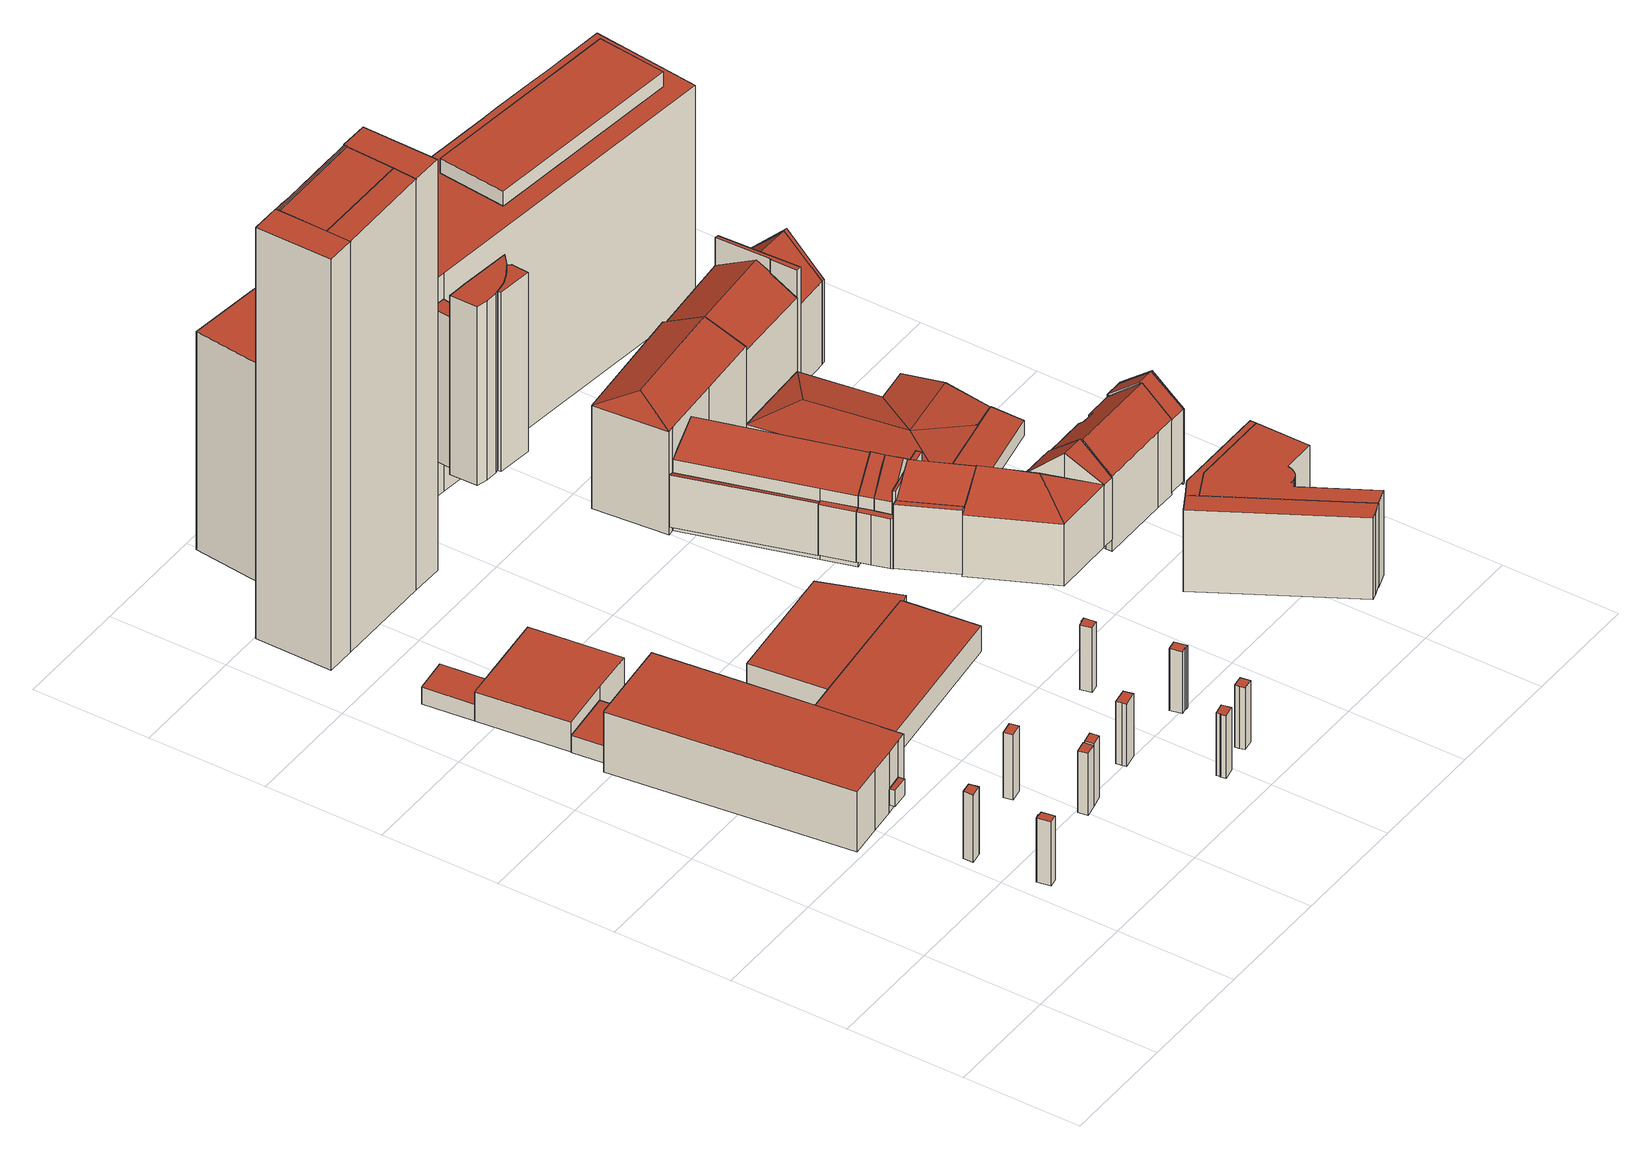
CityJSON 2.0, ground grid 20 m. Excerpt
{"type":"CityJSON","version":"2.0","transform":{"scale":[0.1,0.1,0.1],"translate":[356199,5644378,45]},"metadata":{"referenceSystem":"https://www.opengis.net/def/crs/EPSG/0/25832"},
"CityObjects":{
"building1":{"type":"Building","attributes":{"measuredHeight":11.8,"roofType":"1000","function":"51009_1610","Gemeindeschluessel":"05315000"},"geometry":[{"type":"Solid","lod":"2","boundaries":[[[[0,1,2,3]],[[4,3,2,5,6,7]],[[8,9,6,5]],[[10,11,4,7]],[[1,8,5,2]],[[9,10,7,6]],[[10,9,8,1,0,11]],[[11,0,3,4]]]],"semantics":{"surfaces":[{"type":"WallSurface"},{"type":"GroundSurface"},{"type":"RoofSurface"}],"values":[[0,1,0,0,0,0,2,0]]}}]},
"building2":{"type":"Building","attributes":{"measuredHeight":12.38,"roofType":"1000","function":"51009_1610","Gemeindeschluessel":"05315000"},"geometry":[{"type":"Solid","lod":"2","boundaries":[[[[12,13,14,15]],[[14,16,17,15]],[[13,18,16,14]],[[19,12,15,17]],[[18,19,17,16]],[[12,19,18,13]]]],"semantics":{"surfaces":[{"type":"WallSurface"},{"type":"GroundSurface"},{"type":"RoofSurface"}],"values":[[0,1,0,0,0,2]]}}]},
"building3":{"type":"Building","attributes":{"function":"31001_3070","Gemeindeschluessel":"05315000"},"address":[{"CountryName":"Germany","LocalityName":"Köln","ThoroughfareNumber":"18","ThoroughfareName":"Agrippastr."}],"children":["building3-1","building3-2"]},
"building3-1":{"type":"BuildingPart","attributes":{"measuredHeight":2.93,"roofType":"1000","storeysAboveGround":3},"address":[{"CountryName":"Germany","LocalityName":"Köln","ThoroughfareNumber":"18","ThoroughfareName":"Agrippastr."}],"parents":["building3"],"geometry":[{"type":"Solid","lod":"2","boundaries":[[[[20,21,22,23]],[[24,25,26,27]],[[20,23,27,26]],[[25,24,22,21]],[[22,24,27,23]],[[25,21,20,26]]]],"semantics":{"surfaces":[{"type":"ClosureSurface"},{"type":"WallSurface"},{"type":"GroundSurface"},{"type":"RoofSurface"}],"values":[[0,1,2,3,1,1]]}}]},
"building3-2":{"type":"BuildingPart","attributes":{"measuredHeight":11.11,"roofType":"1000","storeysAboveGround":3},"parents":["building3"],"geometry":[{"type":"MultiSurface","lod":"2","boundaries":[[[28,23,20,29]],[[30,31,32,33]],[[34,35,36,37,38,39,40,28,29,33,32]],[[41,42,40,39]],[[43,44,37,36]],[[45,30,33,29]],[[42,46,28,40]],[[21,20,23,22]],[[47,43,36,35]],[[31,30,45,46,42,41,48,44,43,47,49]],[[22,46,45,21]],[[44,48,38,37]],[[48,41,39,38]],[[49,47,35,34]],[[31,49,34,32]]],"semantics":{"surfaces":[{"type":"WallSurface"},{"type":"GroundSurface"},{"type":"ClosureSurface"},{"type":"RoofSurface"}],"values":[0,0,1,0,0,0,0,2,0,3,0,0,0,0,0]}}]},
"building4":{"type":"Building","attributes":{"measuredHeight":3.16,"roofType":"1000","storeysAboveGround":1,"name":"Feuerwache I","function":"31001_3072","Gemeindeschluessel":"05315000"},"address":[{"CountryName":"Germany","LocalityName":"Köln","ThoroughfareNumber":"18","ThoroughfareName":"Agrippastr."}],"geometry":[{"type":"Solid","lod":"2","boundaries":[[[[50,51,52,53]],[[54,50,53,55]],[[56,54,55,57]],[[56,51,50,54]],[[51,56,57,52]],[[55,53,52,57]]]],"semantics":{"surfaces":[{"type":"WallSurface"},{"type":"RoofSurface"},{"type":"GroundSurface"}],"values":[[0,0,0,1,0,2]]}}]},
"building5":{"type":"Building","attributes":{"measuredHeight":3.07,"roofType":"1000","storeysAboveGround":1,"function":"31001_3072","Gemeindeschluessel":"05315000"},"address":[{"CountryName":"Germany","LocalityName":"Köln","ThoroughfareNumber":"18","ThoroughfareName":"Agrippastr."}],"geometry":[{"type":"Solid","lod":"2","boundaries":[[[[58,59,60,61]],[[62,61,60,63]],[[64,59,58,65]],[[59,64,63,60]],[[65,58,61,62]],[[64,65,62,63]]]],"semantics":{"surfaces":[{"type":"WallSurface"},{"type":"GroundSurface"},{"type":"RoofSurface"}],"values":[[0,1,2,0,0,0]]}}]},
"building6":{"type":"Building","attributes":{"measuredHeight":11.41,"roofType":"1000","function":"51009_1610","Gemeindeschluessel":"05315000"},"geometry":[{"type":"Solid","lod":"2","boundaries":[[[[66,67,68,69]],[[70,71,72,73]],[[72,71,68,67]],[[73,72,67,66]],[[70,73,66,69]],[[71,70,69,68]]]],"semantics":{"surfaces":[{"type":"GroundSurface"},{"type":"RoofSurface"},{"type":"WallSurface"}],"values":[[0,1,2,2,2,2]]}}]},
"building7":{"type":"Building","attributes":{"measuredHeight":11.94,"roofType":"1000","function":"51009_1610","Gemeindeschluessel":"05315000"},"geometry":[{"type":"Solid","lod":"2","boundaries":[[[[74,75,76,77]],[[76,75,78,79]],[[80,79,78,81]],[[77,76,79,80]],[[74,77,80,81]],[[75,74,81,78]]]],"semantics":{"surfaces":[{"type":"RoofSurface"},{"type":"WallSurface"},{"type":"GroundSurface"}],"values":[[0,1,2,1,1,1]]}}]},
"building8":{"type":"Building","attributes":{"measuredHeight":5.38,"roofType":"1000","storeysAboveGround":1,"function":"31001_2464","Gemeindeschluessel":"05315000"},"address":[{"CountryName":"Germany","LocalityName":"Köln","ThoroughfareNumber":"18","ThoroughfareName":"Agrippastr."}],"geometry":[{"type":"Solid","lod":"2","boundaries":[[[[82,83,84,61]],[[85,86,87,88]],[[61,84,89,88,87,60]],[[90,86,85,91,83,82]],[[90,82,61,60]],[[83,91,89,84]],[[91,85,88,89]],[[86,90,60,87]]]],"semantics":{"surfaces":[{"type":"WallSurface"},{"type":"GroundSurface"},{"type":"RoofSurface"}],"values":[[0,0,1,2,0,0,0,0]]}}]},
"building9":{"type":"Building","attributes":{"measuredHeight":11.42,"roofType":"1000","function":"51009_1610","Gemeindeschluessel":"05315000"},"geometry":[{"type":"Solid","lod":"2","boundaries":[[[[92,93,94,95]],[[96,97,94,93]],[[98,97,96,99]],[[99,96,93,92]],[[97,98,95,94]],[[98,99,92,95]]]],"semantics":{"surfaces":[{"type":"GroundSurface"},{"type":"WallSurface"},{"type":"RoofSurface"}],"values":[[0,1,2,1,1,1]]}}]},
"building10":{"type":"Building","attributes":{"measuredHeight":11.45,"roofType":"1000","function":"51009_1610","Gemeindeschluessel":"05315000"},"geometry":[{"type":"Solid","lod":"2","boundaries":[[[[100,101,102,103]],[[104,105,106,107]],[[106,108,103,102,107]],[[105,109,108,106]],[[101,104,107,102]],[[109,100,103,108]],[[104,101,100,109,105]]]],"semantics":{"surfaces":[{"type":"WallSurface"},{"type":"GroundSurface"},{"type":"RoofSurface"}],"values":[[0,0,1,0,0,0,2]]}}]},
"building11":{"type":"Building","attributes":{"measuredHeight":11.47,"roofType":"1000","function":"51009_1610","Gemeindeschluessel":"05315000"},"geometry":[{"type":"Solid","lod":"2","boundaries":[[[[110,111,112,113,114,115]],[[110,115,116,117]],[[115,114,118,116]],[[116,118,119,120,121,117]],[[112,111,121,120]],[[114,113,119,118]],[[113,112,120,119]],[[111,110,117,121]]]],"semantics":{"surfaces":[{"type":"RoofSurface"},{"type":"WallSurface"},{"type":"GroundSurface"}],"values":[[0,1,1,2,1,1,1,1]]}}]},
"building12":{"type":"Building","attributes":{"function":"31001_2010","Gemeindeschluessel":"05315000"},"address":[{"CountryName":"Germany","LocalityName":"Köln","ThoroughfareNumber":"14","ThoroughfareName":"Sternengasse"}],"children":["building12-1","building12-2","building12-3","building12-4","building12-5"]},
"building12-1":{"type":"BuildingPart","attributes":{"measuredHeight":76.01,"roofType":"2100","storeysAboveGround":13},"parents":["building12"],"geometry":[{"type":"MultiSurface","lod":"2","boundaries":[[[122,123,124,125,126]],[[127,128,129,130]],[[131,122,126,132]],[[124,133,134,135]],[[126,125,136,137,138,130,129,139,140,132]],[[123,133,124]],[[141,142,140,139]],[[143,124,135,144]],[[135,134,145]],[[131,142,141,128,127,146,147,134,133,122]],[[146,127,130,138]],[[142,131,132,140]],[[136,135,145,147,137]],[[125,143,144,136]],[[128,141,139,129]],[[147,146,138,137]]],"semantics":{"surfaces":[{"type":"ClosureSurface"},{"type":"WallSurface"},{"type":"GroundSurface"},{"type":"RoofSurface"}],"values":[0,1,1,1,2,1,1,0,1,3,1,1,0,1,1,1]}}]},
"building12-2":{"type":"BuildingPart","attributes":{"measuredHeight":75.75,"roofType":"1000","storeysAboveGround":13},"parents":["building12"],"geometry":[{"type":"MultiSurface","lod":"2","boundaries":[[[148,149,150,151]],[[152,153,143,125]],[[153,154,124,143]],[[155,156,154,152]],[[155,152,125,126,151,150]],[[149,156,155,150]],[[149,148,157,124,154,156]],[[157,148,151,126]],[[123,157,122]],[[125,124,123,122,126]]],"semantics":{"surfaces":[{"type":"WallSurface"},{"type":"ClosureSurface"},{"type":"GroundSurface"},{"type":"RoofSurface"}],"values":[0,0,1,1,2,0,3,0,0,1]}}]},
"building12-3":{"type":"BuildingPart","attributes":{"measuredHeight":75.57,"roofType":"1000","storeysAboveGround":13},"parents":["building12"],"geometry":[{"type":"Solid","lod":"2","boundaries":[[[[143,124,154,153]],[[144,135,124,143]],[[158,144,143,153]],[[154,124,135,159]],[[158,159,135,144]],[[153,154,159,158]]]],"semantics":{"surfaces":[{"type":"ClosureSurface"},{"type":"GroundSurface"},{"type":"RoofSurface"}],"values":[[0,0,1,2,0,0]]}}]},
"building12-4":{"type":"BuildingPart","attributes":{"measuredHeight":75.77,"roofType":"1000","storeysAboveGround":13},"address":[{"CountryName":"Germany","LocalityName":"Köln","ThoroughfareNumber":"14","ThoroughfareName":"Sternengasse"}],"parents":["building12"],"geometry":[{"type":"MultiSurface","lod":"2","boundaries":[[[158,159,154,153]],[[160,161,152,155]],[[156,154,159,162]],[[161,158,153,152]],[[156,155,152,154]],[[156,162,160,155]],[[159,161,160,162]]],"semantics":{"surfaces":[{"type":"ClosureSurface"},{"type":"GroundSurface"},{"type":"RoofSurface"},{"type":"WallSurface"}],"values":[0,1,2,3,0,3,0]}}]},
"building12-5":{"type":"BuildingPart","attributes":{"measuredHeight":75.75,"roofType":"1000","storeysAboveGround":13},"parents":["building12"],"geometry":[{"type":"MultiSurface","lod":"2","boundaries":[[[163,164,165,166]],[[144,135,159,158]],[[161,159,162,160]],[[159,135,167,164,163,162]],[[164,167,137,165]],[[162,163,166,160]],[[160,166,165,137,136,161]],[[136,144,158,161]],[[137,147,145,135,136]],[[147,167,145]]],"semantics":{"surfaces":[{"type":"WallSurface"},{"type":"ClosureSurface"},{"type":"RoofSurface"},{"type":"GroundSurface"}],"values":[0,1,1,2,0,0,3,0,1,0]}}]},
"building13":{"type":"Building","attributes":{"measuredHeight":4.66,"roofType":"1000","storeysAboveGround":1,"function":"31001_2000","Gemeindeschluessel":"05315000"},"address":[{"CountryName":"Germany","LocalityName":"Köln","ThoroughfareNumber":"18","ThoroughfareName":"Agrippastr."}],"geometry":[{"type":"Solid","lod":"2","boundaries":[[[[168,169,170,171]],[[172,168,171,173]],[[174,172,173,175]],[[176,169,168,172,174,177]],[[176,177,178,179]],[[178,175,173,171,170,179]],[[177,174,175,178]],[[169,176,179,170]]]],"semantics":{"surfaces":[{"type":"WallSurface"},{"type":"RoofSurface"},{"type":"GroundSurface"}],"values":[[0,0,0,1,0,2,0,0]]}}]},
"building14":{"type":"Building","attributes":{"measuredHeight":11.43,"roofType":"1000","function":"51009_1610","Gemeindeschluessel":"05315000"},"geometry":[{"type":"Solid","lod":"2","boundaries":[[[[180,181,182,183]],[[184,185,186,181,180]],[[185,184,187,188]],[[184,180,183,187]],[[183,182,189,188,187]],[[186,185,188,189]],[[181,186,189,182]]]],"semantics":{"surfaces":[{"type":"WallSurface"},{"type":"RoofSurface"},{"type":"GroundSurface"}],"values":[[0,1,0,0,2,0,0]]}}]},
"building15":{"type":"Building","attributes":{"measuredHeight":4.69,"roofType":"1000","storeysAboveGround":1,"function":"31001_2000","Gemeindeschluessel":"05315000"},"address":[{"CountryName":"Germany","LocalityName":"Köln","ThoroughfareNumber":"18","ThoroughfareName":"Agrippastr."}],"geometry":[{"type":"Solid","lod":"2","boundaries":[[[[190,172,173,191]],[[192,190,191,193]],[[177,194,195,178]],[[194,177,174,172,190,192]],[[194,192,193,195]],[[174,177,178,175]],[[193,191,173,175,178,195]],[[172,174,175,173]]]],"semantics":{"surfaces":[{"type":"WallSurface"},{"type":"RoofSurface"},{"type":"GroundSurface"}],"values":[[0,0,0,1,0,0,2,0]]}}]},
"building16":{"type":"Building","attributes":{"measuredHeight":11.4,"roofType":"1000","function":"51009_1610","Gemeindeschluessel":"05315000"},"geometry":[{"type":"Solid","lod":"2","boundaries":[[[[196,197,198,199]],[[200,201,202,203,197,196,204]],[[204,196,199,205]],[[205,199,198,206,207,208,209]],[[200,204,205,209]],[[202,201,208,207]],[[201,200,209,208]],[[197,203,206,198]],[[203,202,207,206]]]],"semantics":{"surfaces":[{"type":"WallSurface"},{"type":"RoofSurface"},{"type":"GroundSurface"}],"values":[[0,1,0,2,0,0,0,0,0]]}}]},
"building17":{"type":"Building","attributes":{"measuredHeight":11.87,"roofType":"1000","function":"51009_1610","Gemeindeschluessel":"05315000"},"geometry":[{"type":"Solid","lod":"2","boundaries":[[[[210,211,212,213]],[[214,215,216,217]],[[218,211,210,215,214,219]],[[220,217,216,213,212,221]],[[211,218,221,212]],[[218,219,220,221]],[[219,214,217,220]],[[215,210,213,216]]]],"semantics":{"surfaces":[{"type":"WallSurface"},{"type":"RoofSurface"},{"type":"GroundSurface"}],"values":[[0,0,1,2,0,0,0,0]]}}]},
"building18":{"type":"Building","attributes":{"function":"31001_1120","Gemeindeschluessel":"05315000"},"address":[{"CountryName":"Germany","LocalityName":"Köln","ThoroughfareNumber":"18","ThoroughfareName":"Krummer Büchel"}],"children":["building18-1","building18-2","building18-3"]},
"building18-1":{"type":"BuildingPart","attributes":{"measuredHeight":9.59,"roofType":"2100","storeysAboveGround":4},"address":[{"CountryName":"Germany","LocalityName":"Köln","ThoroughfareNumber":"18","ThoroughfareName":"Krummer Büchel"}],"parents":["building18"],"geometry":[{"type":"MultiSurface","lod":"2","boundaries":[[[222,223,224,225]],[[226,224,223,227]],[[227,228,229,230]],[[225,224,226,231]],[[228,223,232,233,229]],[[231,226,227,230]],[[222,225,231,230]],[[232,222,233]]],"semantics":{"surfaces":[{"type":"RoofSurface"},{"type":"ClosureSurface"},{"type":"WallSurface"},{"type":"GroundSurface"}],"values":[0,1,2,2,1,3,2,2]}}]},
"building18-2":{"type":"BuildingPart","attributes":{"measuredHeight":9.33,"roofType":"1000","storeysAboveGround":4},"address":[{"CountryName":"Germany","LocalityName":"Köln","ThoroughfareNumber":"18","ThoroughfareName":"Krummer Büchel"}],"parents":["building18"],"geometry":[{"type":"MultiSurface","lod":"2","boundaries":[[[234,235,236,233]],[[228,236,235,237]],[[232,236,223]],[[229,233,232,223,228]],[[234,233,229,238]],[[235,234,238,237]],[[229,228,237,238]]],"semantics":{"surfaces":[{"type":"RoofSurface"},{"type":"ClosureSurface"},{"type":"WallSurface"},{"type":"GroundSurface"}],"values":[0,1,2,1,2,2,3]}}]},
"building18-3":{"type":"BuildingPart","attributes":{"measuredHeight":17.39,"roofType":"3100","storeysAboveGround":4},"parents":["building18"],"geometry":[{"type":"MultiSurface","lod":"2","boundaries":[[[239,240,241,242,243]],[[235,242,241,236]],[[244,237,228,245]],[[236,228,237,235]],[[243,242,244,246]],[[245,227,226,247]],[[246,244,245,247,248,249,250,251]],[[223,241,240,224]],[[243,252,253,254,239]],[[239,254,249,248]],[[240,239,248,247]],[[253,252,251,250]],[[254,253,250,249]],[[252,243,246,251]],[[224,226,227,223]]],"semantics":{"surfaces":[{"type":"RoofSurface"},{"type":"WallSurface"},{"type":"ClosureSurface"},{"type":"GroundSurface"}],"values":[0,1,1,2,1,1,3,1,0,1,1,1,1,1,2]}}]},
"building19":{"type":"Building","attributes":{"function":"31001_1120","Gemeindeschluessel":"05315000"},"address":[{"CountryName":"Germany","LocalityName":"Köln","ThoroughfareNumber":"16","ThoroughfareName":"Krummer Büchel"}],"children":["building19-1","building19-2","building19-3","building19-4"]},
"building19-1":{"type":"BuildingPart","attributes":{"measuredHeight":9.2,"roofType":"1000","storeysAboveGround":4},"address":[{"CountryName":"Germany","LocalityName":"Köln","ThoroughfareNumber":"16","ThoroughfareName":"Krummer Büchel"}],"parents":["building19"],"geometry":[{"type":"Solid","lod":"2","boundaries":[[[[255,256,257,258]],[[259,260,256,255]],[[234,261,262,263,257,256,260,235]],[[264,259,255,258,265,266,267,268]],[[262,261,267,266]],[[257,263,265,258]],[[263,262,266,265]],[[264,235,260,259]],[[234,235,264,268]],[[261,234,268,267]]]],"semantics":{"surfaces":[{"type":"ClosureSurface"},{"type":"RoofSurface"},{"type":"GroundSurface"},{"type":"WallSurface"}],"values":[[0,0,1,2,3,3,3,0,3,3]]}}]},
"building19-2":{"type":"BuildingPart","attributes":{"measuredHeight":16.3,"roofType":"3100","storeysAboveGround":4},"address":[{"CountryName":"Germany","LocalityName":"Köln","ThoroughfareNumber":"16","ThoroughfareName":"Krummer Büchel"}],"parents":["building19"],"geometry":[{"type":"MultiSurface","lod":"2","boundaries":[[[269,270,271,272]],[[255,256,260,259]],[[273,269,272,274]],[[275,276,277]],[[272,255,259,274]],[[278,279,275,280]],[[256,279,278,260]],[[281,282,269,273]],[[280,283,281,278,284]],[[280,283,280,284]],[[270,282,279,271]],[[279,282,277,276]],[[282,281,280,275]],[[274,278,281,273]]],"semantics":{"surfaces":[{"type":"WallSurface"},{"type":"ClosureSurface"},{"type":"GroundSurface"},{"type":"RoofSurface"}],"values":[0,1,2,0,0,3,0,0,1,0,1,1,3,1]}}]},
"building19-3":{"type":"BuildingPart","attributes":{"measuredHeight":16.29,"roofType":"3100","storeysAboveGround":4},"address":[{"CountryName":"Germany","LocalityName":"Köln","ThoroughfareNumber":"16","ThoroughfareName":"Krummer Büchel"}],"parents":["building19"],"geometry":[{"type":"MultiSurface","lod":"2","boundaries":[[[281,285,286,280]],[[285,287,286]],[[287,285,288,289]],[[280,284,278,281,283]],[[259,260,235,264]],[[285,281,273,288]],[[287,278,280,286]],[[274,259,264,289]],[[278,274,273,281]],[[260,278,287,235]],[[288,273,274,289]]],"semantics":{"surfaces":[{"type":"RoofSurface"},{"type":"WallSurface"},{"type":"ClosureSurface"},{"type":"GroundSurface"}],"values":[0,1,1,2,2,1,0,1,2,1,3]}}]},
"building19-4":{"type":"BuildingPart","attributes":{"measuredHeight":13.83,"roofType":"9999","storeysAboveGround":4},"parents":["building19"],"geometry":[{"type":"MultiSurface","lod":"2","boundaries":[[[282,270,271,279]],[[279,276,277,282]],[[290,258,255,271]],[[291,292,293,294]],[[277,295,282]],[[292,296,290,293]],[[271,270,297,294,293,290]],[[279,298,276]],[[295,299,297,270]],[[296,292,291,299,295,298]],[[256,255,258,257]],[[257,296,298,256]],[[299,291,294,297]]],"semantics":{"surfaces":[{"type":"WallSurface"},{"type":"GroundSurface"},{"type":"RoofSurface"}],"values":[0,0,0,0,0,0,1,0,0,2,0,0,0]}}]},
"building20":{"type":"Building","attributes":{"function":"31001_1010","Gemeindeschluessel":"05315000"},"address":[{"CountryName":"Germany","LocalityName":"Köln","ThoroughfareNumber":"14","ThoroughfareName":"Krummer Büchel"}],"children":["building20-1","building20-2"]},
"building20-1":{"type":"BuildingPart","attributes":{"measuredHeight":11.83,"roofType":"1000","storeysAboveGround":4},"address":[{"CountryName":"Germany","LocalityName":"Köln","ThoroughfareNumber":"14","ThoroughfareName":"Krummer Büchel"}],"parents":["building20"],"geometry":[{"type":"MultiSurface","lod":"2","boundaries":[[[300,301,302,303]],[[304,305,300,303]],[[306,305,307,308]],[[308,301,300,306]],[[309,304,303,302]],[[307,309,302,301]],[[304,309,307,305]]],"semantics":{"surfaces":[{"type":"GroundSurface"},{"type":"WallSurface"},{"type":"ClosureSurface"},{"type":"RoofSurface"}],"values":[0,1,1,2,1,1,3]}}]},
"building20-2":{"type":"BuildingPart","attributes":{"measuredHeight":16.02,"roofType":"3100","storeysAboveGround":4},"parents":["building20"],"geometry":[{"type":"MultiSurface","lod":"2","boundaries":[[[310,311,312,313]],[[301,308,306,300]],[[314,310,313,315]],[[316,308,317,318]],[[319,320,321,322]],[[320,319,323,311,310,314]],[[314,306,308,316,320]],[[311,323,324,312]],[[323,319,322,324]],[[317,301,300,325]],[[321,318,317,325,315,313,312,324,322]],[[320,316,318,321]],[[306,314,315,325]]],"semantics":{"surfaces":[{"type":"WallSurface"},{"type":"ClosureSurface"},{"type":"RoofSurface"},{"type":"GroundSurface"}],"values":[0,1,0,0,0,2,2,0,0,0,3,0,0]}}]},
"building21":{"type":"Building","attributes":{"function":"31001_2010","Gemeindeschluessel":"05315000"},"address":[{"CountryName":"Germany","LocalityName":"Köln","ThoroughfareNumber":"14","ThoroughfareName":"Sternengasse"}],"children":["building21-1","building21-2"]},
"building21-1":{"type":"BuildingPart","attributes":{"measuredHeight":32.96,"roofType":"1000","storeysAboveGround":7},"parents":["building21"],"geometry":[{"type":"MultiSurface","lod":"2","boundaries":[[[326,327,328,329]],[[330,331,332,333]],[[334,335,336,337]],[[338,339,340,341]],[[342,326,329,343]],[[336,342,343,333]],[[344,345,346,347]],[[348,344,347,349]],[[327,338,341,328]],[[350,335,330,351]],[[352,350,351,353]],[[346,353,351,330,333,343,329,328,341,340,349,347]],[[344,348,339,338,327,326,342,336,335,350,352,345]],[[339,348,349,340]],[[331,334,337,332]],[[345,352,353,346]]],"semantics":{"surfaces":[{"type":"WallSurface"},{"type":"GroundSurface"},{"type":"RoofSurface"},{"type":"ClosureSurface"}],"values":[0,0,0,0,0,0,0,0,0,0,0,1,2,0,3,0]}}]},
"building21-2":{"type":"BuildingPart","attributes":{"measuredHeight":27.81,"roofType":"1000","storeysAboveGround":7},"address":[{"CountryName":"Germany","LocalityName":"Köln","ThoroughfareNumber":"14","ThoroughfareName":"Sternengasse"}],"parents":["building21"],"geometry":[{"type":"Solid","lod":"2","boundaries":[[[[334,354,355,331]],[[332,337,334,331]],[[356,337,332,357]],[[355,357,332,331]],[[334,337,356,354]],[[354,356,357,355]]]],"semantics":{"surfaces":[{"type":"WallSurface"},{"type":"ClosureSurface"},{"type":"GroundSurface"},{"type":"RoofSurface"}],"values":[[0,1,0,2,3,0]]}}]},
"building22":{"type":"Building","attributes":{"measuredHeight":33,"roofType":"1000","storeysAboveGround":1,"function":"31001_2010","Gemeindeschluessel":"05315000"},"address":[{"CountryName":"Germany","LocalityName":"Köln","ThoroughfareNumber":"14","ThoroughfareName":"Sternengasse"}],"geometry":[{"type":"Solid","lod":"2","boundaries":[[[[338,327,328,341]],[[348,339,340,349]],[[358,359,360,361]],[[339,338,341,340]],[[362,358,361,363]],[[340,341,328,363,361,360,364,349]],[[348,365,359,358,362,327,338,339]],[[359,365,364,360]],[[327,362,363,328]],[[365,348,349,364]]]],"semantics":{"surfaces":[{"type":"WallSurface"},{"type":"GroundSurface"},{"type":"RoofSurface"}],"values":[[0,0,0,0,0,1,2,0,0,0]]}}]},
"building23":{"type":"Building","attributes":{"function":"31001_1010","Gemeindeschluessel":"05315000"},"address":[{"CountryName":"Germany","LocalityName":"Köln","ThoroughfareNumber":"16","ThoroughfareName":"Agrippastr."}],"children":["building23-1","building23-2"]},
"building23-1":{"type":"BuildingPart","attributes":{"measuredHeight":16.07,"roofType":"3100","storeysAboveGround":3},"parents":["building23"],"geometry":[{"type":"MultiSurface","lod":"2","boundaries":[[[366,367,368,369,370]],[[366,371,372,367]],[[366,370,373,374,375,376,371]],[[369,377,373,370]],[[372,378,367]],[[367,378,368]],[[379,372,371,376]],[[380,379,376,375]],[[377,381,374,373]],[[381,377,369,378]],[[378,372,379,380,381]],[[381,380,375,374]]],"semantics":{"surfaces":[{"type":"ClosureSurface"},{"type":"GroundSurface"},{"type":"WallSurface"},{"type":"RoofSurface"}],"values":[0,0,1,2,2,2,2,2,2,3,3,2]}}]},
"building23-2":{"type":"BuildingPart","attributes":{"measuredHeight":16.16,"roofType":"5000","storeysAboveGround":3},"parents":["building23"],"geometry":[{"type":"MultiSurface","lod":"2","boundaries":[[[382,383,384,385]],[[370,369,368,367,366]],[[386,387,388,389]],[[383,390,391,384]],[[372,386,389,371]],[[389,388,392,393,385,384,391,370,371]],[[394,382,395,396,387,386]],[[395,382,385,393]],[[394,386,372]],[[396,395,393,392]],[[390,369,370,391]],[[366,367,372,371]],[[394,372,369,390,383,382]],[[387,396,392,388]]],"semantics":{"surfaces":[{"type":"WallSurface"},{"type":"ClosureSurface"},{"type":"GroundSurface"},{"type":"RoofSurface"}],"values":[0,1,0,0,0,2,3,0,3,0,0,1,3,0]}}]},
"building24":{"type":"Building","attributes":{"measuredHeight":22.15,"roofType":"5000","storeysAboveGround":6,"function":"31001_1120","Gemeindeschluessel":"05315000"},"address":[{"CountryName":"Germany","LocalityName":"Köln","ThoroughfareNumber":"9","ThoroughfareName":"Sternengasse"}],"geometry":[{"type":"Solid","lod":"2","boundaries":[[[[397,398,399,400]],[[400,399,401,402]],[[403,404,247,249]],[[404,405,406,247]],[[398,407,408,409]],[[407,403,249,408]],[[397,400,405]],[[247,406,402,401,409,408,249]],[[405,400,402,406]],[[397,405,404,403,407,398]],[[399,398,409,401]]]],"semantics":{"surfaces":[{"type":"RoofSurface"},{"type":"WallSurface"},{"type":"GroundSurface"}],"values":[[0,1,1,1,1,1,0,2,1,0,1]]}}]},
"building25":{"type":"Building","attributes":{"function":"31001_3020","Gemeindeschluessel":"05315000"},"address":[{"CountryName":"Germany","LocalityName":"Köln","ThoroughfareNumber":"13","ThoroughfareName":"Agrippastr."}],"children":["building25-1","building25-2","building25-3"]},
"building25-1":{"type":"BuildingPart","attributes":{"measuredHeight":15.04,"roofType":"1000","storeysAboveGround":5},"parents":["building25"],"geometry":[{"type":"Solid","lod":"2","boundaries":[[[[410,411,412,413]],[[413,414,415,416,417,410]],[[413,412,418,414]],[[415,414,418,419]],[[410,417,420,411]],[[417,416,421,420]],[[416,415,419,421]],[[411,420,421,419,418,412]]]],"semantics":{"surfaces":[{"type":"ClosureSurface"},{"type":"RoofSurface"},{"type":"WallSurface"},{"type":"GroundSurface"}],"values":[[0,1,0,2,0,2,2,3]]}}]},
"building25-2":{"type":"BuildingPart","attributes":{"measuredHeight":15.04,"roofType":"1000","storeysAboveGround":5},"address":[{"CountryName":"Germany","LocalityName":"Köln","ThoroughfareNumber":"13","ThoroughfareName":"Agrippastr."}],"parents":["building25"],"geometry":[{"type":"Solid","lod":"2","boundaries":[[[[422,423,411,410]],[[424,425,422,410,417,426]],[[417,410,411,420]],[[424,426,427,428]],[[422,425,429,423]],[[425,424,428,429]],[[426,417,420,427]],[[427,420,411,423,429,428]]]],"semantics":{"surfaces":[{"type":"ClosureSurface"},{"type":"RoofSurface"},{"type":"WallSurface"},{"type":"GroundSurface"}],"values":[[0,1,0,2,2,2,2,3]]}}]},
"building25-3":{"type":"BuildingPart","attributes":{"measuredHeight":15.54,"roofType":"1000","storeysAboveGround":5},"parents":["building25"],"geometry":[{"type":"MultiSurface","lod":"2","boundaries":[[[430,431,432,433]],[[431,434,435,432]],[[436,437,438,439]],[[423,422,410,411]],[[440,441,442,443,439,438,444,445,433,432,435,446,447,448,449,450,451]],[[440,411,412,441]],[[452,453,445,444]],[[422,454,455,456,457,458,434,431,430,453,452,437,436,459,414,413,410]],[[454,422,451,450]],[[434,458,446,435]],[[437,452,444,438]],[[457,456,448,447]],[[411,410,413,412]],[[451,423,411,440]],[[412,413,414,418]],[[459,436,439,443]],[[453,430,433,445]],[[414,459,443,442]],[[441,412,418,442]],[[455,454,450,449]],[[456,455,449,448]],[[458,457,447,446]]],"semantics":{"surfaces":[{"type":"WallSurface"},{"type":"ClosureSurface"},{"type":"GroundSurface"},{"type":"RoofSurface"}],"values":[0,0,0,1,2,0,0,3,0,0,0,0,1,0,1,0,0,0,0,0,0,0]}}]},
"building26":{"type":"Building","attributes":{"function":"31001_2010","Gemeindeschluessel":"05315000"},"address":[{"CountryName":"Germany","LocalityName":"Köln","ThoroughfareNumber":"14","ThoroughfareName":"Sternengasse"}],"children":["building26-1","building26-2"]},
"building26-1":{"type":"BuildingPart","attributes":{"measuredHeight":36.37,"roofType":"1000","storeysAboveGround":7},"address":[{"CountryName":"Germany","LocalityName":"Köln","ThoroughfareNumber":"14","ThoroughfareName":"Sternengasse"}],"parents":["building26"],"geometry":[{"type":"Solid","lod":"2","boundaries":[[[[460,461,462,463]],[[464,465,466,467]],[[468,469,470,471]],[[463,470,469,460]],[[460,469,468,467]],[[465,462,461,466]],[[467,468,471,464]],[[463,462,465,464]],[[467,466,461,460]],[[464,471,470,463]]]],"semantics":{"surfaces":[{"type":"WallSurface"},{"type":"GroundSurface"},{"type":"ClosureSurface"},{"type":"RoofSurface"}],"values":[[0,0,1,2,2,3,2,0,0,2]]}}]},
"building26-2":{"type":"BuildingPart","attributes":{"measuredHeight":40.17,"roofType":"1000","storeysAboveGround":7},"parents":["building26"],"geometry":[{"type":"Solid","lod":"2","boundaries":[[[[472,473,474,475]],[[476,477,478,479]],[[480,481,482,483]],[[484,468,471,485]],[[477,486,487,478]],[[488,480,483,489]],[[486,490,491,487]],[[492,473,463,464,467,460,463,473,472,493,494,495,490,486,477,476,496,481,480,488,497,498]],[[471,464,463,470]],[[470,463,460,469]],[[485,471,470,499]],[[468,467,464,471]],[[500,469,468,484]],[[498,497,501,502]],[[473,492,503,474]],[[497,488,489,501]],[[492,498,502,503]],[[469,460,467,468]],[[481,496,504,482]],[[495,494,505,506]],[[493,472,475,507]],[[490,495,506,491]],[[494,493,507,505]],[[502,501,489,483,482,504,479,478,487,491,506,505,507,475,474,499,500,484,485,499,474,503]],[[499,470,469,500]],[[496,476,479,504]]]],"semantics":{"surfaces":[{"type":"WallSurface"},{"type":"RoofSurface"},{"type":"ClosureSurface"},{"type":"GroundSurface"}],"values":[[0,0,0,0,0,0,0,1,2,2,0,2,0,0,0,0,0,2,0,0,0,0,0,3,0,0]]}}]},
"building27":{"type":"Building","attributes":{"function":"31001_1010","Gemeindeschluessel":"05315000"},"address":[{"CountryName":"Germany","LocalityName":"Köln","ThoroughfareNumber":"14","ThoroughfareName":"Agrippastr."}],"children":["building27-1","building27-2","building27-3"]},
"building27-1":{"type":"BuildingPart","attributes":{"measuredHeight":17.88,"roofType":"3100","storeysAboveGround":4},"address":[{"CountryName":"Germany","LocalityName":"Köln","ThoroughfareNumber":"14","ThoroughfareName":"Agrippastr."}],"parents":["building27"],"geometry":[{"type":"MultiSurface","lod":"2","boundaries":[[[508,509,510,511]],[[512,513,511,510]],[[509,514,515,512]],[[514,516,517,518]],[[516,508,519,520]],[[521,513,512,515]],[[522,517,516]],[[519,511,513]],[[523,524,517,522]],[[518,517,524,525,515]],[[513,521,520,519]],[[520,521,524,523]],[[508,511,519]],[[524,521,525]],[[508,516,514,509]]],"semantics":{"surfaces":[{"type":"ClosureSurface"},{"type":"GroundSurface"},{"type":"RoofSurface"},{"type":"WallSurface"}],"values":[0,0,1,0,2,3,0,0,0,0,2,3,0,3,3]}}]},
"building27-2":{"type":"BuildingPart","attributes":{"measuredHeight":18.43,"roofType":"3100","storeysAboveGround":4},"parents":["building27"],"geometry":[{"type":"MultiSurface","lod":"2","boundaries":[[[518,517,516,514]],[[526,525,527,528,529,530,531,532]],[[529,528,533,534]],[[535,536,537,538]],[[531,530,539,540]],[[522,526,535,516]],[[515,518,541,542]],[[532,531,540,543]],[[544,545,546,547]],[[532,545,544,536,535,526]],[[547,546,543,540,539,534,533,548,542,541,538,537]],[[530,529,534,539]],[[525,524,517,518,515]],[[541,518,514,538]],[[536,544,547,537]],[[524,523,522,517]],[[523,526,522]],[[528,527,548,533]],[[517,522,516]],[[527,525,542,548]],[[545,532,543,546]]],"semantics":{"surfaces":[{"type":"ClosureSurface"},{"type":"RoofSurface"},{"type":"WallSurface"},{"type":"GroundSurface"}],"values":[0,1,2,2,2,2,2,2,2,1,3,2,0,2,2,0,2,2,0,2,2]}}]},
"building27-3":{"type":"BuildingPart","attributes":{"measuredHeight":18.39,"roofType":"3100","storeysAboveGround":4},"address":[{"CountryName":"Germany","LocalityName":"Köln","ThoroughfareNumber":"14","ThoroughfareName":"Agrippastr."}],"parents":["building27"],"geometry":[{"type":"MultiSurface","lod":"2","boundaries":[[[513,549,550,551]],[[511,519,513]],[[509,510,552,553]],[[508,519,511]],[[553,552,551,550,554,555,556,557]],[[519,508,558,559,560]],[[560,561,549,513,519]],[[510,511,513,512]],[[552,510,512,551]],[[561,560,555,554]],[[508,511,510,509]],[[549,561,554,550]],[[560,559,556,555]],[[559,558,557,556]],[[558,508,553,557]]],"semantics":{"surfaces":[{"type":"WallSurface"},{"type":"ClosureSurface"},{"type":"GroundSurface"},{"type":"RoofSurface"}],"values":[0,1,0,1,2,3,3,1,0,0,1,0,0,0,0]}}]},
"building28":{"type":"Building","attributes":{"measuredHeight":2.79,"roofType":"1000","storeysAboveGround":1,"function":"31001_2463","Gemeindeschluessel":"05315000"},"address":[{"CountryName":"Germany","LocalityName":"Köln","ThoroughfareNumber":"14","ThoroughfareName":"Agrippastr."}],"geometry":[{"type":"Solid","lod":"2","boundaries":[[[[562,563,564,565,566,567,568]],[[569,570,562,568]],[[571,572,565,564]],[[573,574,567,566]],[[572,573,566,565]],[[574,569,568,567]],[[569,574,573,572,571,575,570]],[[575,571,564,563]],[[570,575,563,562]]]],"semantics":{"surfaces":[{"type":"GroundSurface"},{"type":"WallSurface"},{"type":"RoofSurface"}],"values":[[0,1,1,1,1,1,2,1,1]]}}]},
"building29":{"type":"Building","attributes":{"function":"31001_1120","Gemeindeschluessel":"05315000"},"address":[{"CountryName":"Germany","LocalityName":"Köln","ThoroughfareNumber":"7","ThoroughfareName":"Sternengasse"}],"children":["building29-1","building29-2"]},
"building29-1":{"type":"BuildingPart","attributes":{"measuredHeight":7.84,"roofType":"5000","storeysAboveGround":1},"parents":["building29"],"geometry":[{"type":"Solid","lod":"2","boundaries":[[[[576,577,578,579]],[[580,581,582,583,577,576,584]],[[576,585,586,584]],[[586,585,587,588]],[[581,580,589,590]],[[577,583,591,578]],[[584,586,580]],[[592,590,589,588,587,579,578,591]],[[585,576,579,587]],[[582,581,590,592]],[[580,586,588,589]],[[583,582,592,591]]]],"semantics":{"surfaces":[{"type":"WallSurface"},{"type":"RoofSurface"},{"type":"GroundSurface"},{"type":"ClosureSurface"}],"values":[[0,1,1,0,0,0,1,2,0,0,3,0]]}}]},
"building29-2":{"type":"BuildingPart","attributes":{"measuredHeight":7.84,"roofType":"3200","storeysAboveGround":1},"parents":["building29"],"geometry":[{"type":"Solid","lod":"2","boundaries":[[[[581,593,594,590]],[[593,595,596,594]],[[597,598,599,600]],[[601,602,603,604]],[[584,605,606,595,593,581,580]],[[607,608,609]],[[607,584,580,586,608]],[[610,601,604,611]],[[608,586,588,612]],[[584,607,609,613,602,601,610,598,597,605]],[[598,610,611,599]],[[596,614,615,600,599,611,604,603,616,617,612,588,589,590,594]],[[586,580,589,588]],[[606,605,615,614]],[[613,609,617,616]],[[602,613,616,603]],[[609,608,612,617]],[[595,606,614,596]],[[580,581,590,589]],[[605,597,600,615]]]],"semantics":{"surfaces":[{"type":"WallSurface"},{"type":"RoofSurface"},{"type":"GroundSurface"},{"type":"ClosureSurface"}],"values":[[0,0,0,0,1,1,1,0,0,1,0,2,3,0,0,0,0,0,0,0]]}}]},
"building30":{"type":"Building","attributes":{"measuredHeight":21.81,"roofType":"3100","storeysAboveGround":5,"function":"31001_1120","Gemeindeschluessel":"05315000"},"address":[{"CountryName":"Germany","LocalityName":"Köln","ThoroughfareNumber":"7","ThoroughfareName":"Sternengasse"}],"geometry":[{"type":"Solid","lod":"2","boundaries":[[[[618,619,620,621]],[[622,623,624,625]],[[626,625,627,628]],[[619,629,630,620]],[[627,631,632,633,621,620,630,628]],[[622,618,621,633]],[[625,624,631,627]],[[629,626,628,630]],[[624,623,632,631]],[[625,626,629,619,618,622]],[[623,622,633,632]]]],"semantics":{"surfaces":[{"type":"WallSurface"},{"type":"RoofSurface"},{"type":"GroundSurface"}],"values":[[0,1,0,0,2,0,0,0,0,1,0]]}}]},
"building31":{"type":"Building","attributes":{"function":"31001_1120","Gemeindeschluessel":"05315000"},"address":[{"CountryName":"Germany","LocalityName":"Köln","ThoroughfareNumber":"7","ThoroughfareName":"Sternengasse"}],"children":["building31-1","building31-2","building31-3"]},
"building31-1":{"type":"BuildingPart","attributes":{"measuredHeight":22.21,"roofType":"1000"},"address":[{"CountryName":"Germany","LocalityName":"Köln","ThoroughfareNumber":"7","ThoroughfareName":"Sternengasse"}],"parents":["building31"],"geometry":[{"type":"MultiSurface","lod":"2","boundaries":[[[634,635,636,637]],[[638,639,640,641]],[[642,643,644]],[[642,645,634,644,643]],[[635,638,641,636]],[[646,642,644,637]],[[639,647,648,640]],[[647,639,638,635,634,645]],[[646,637,636,641,640,648]],[[647,645,646,648]]],"semantics":{"surfaces":[{"type":"WallSurface"},{"type":"ClosureSurface"},{"type":"RoofSurface"},{"type":"GroundSurface"}],"values":[0,0,1,0,0,1,0,2,3,0]}}]},
"building31-2":{"type":"BuildingPart","attributes":{"measuredHeight":21.78,"roofType":"3100"},"address":[{"CountryName":"Germany","LocalityName":"Köln","ThoroughfareNumber":"7","ThoroughfareName":"Sternengasse"}],"parents":["building31"],"geometry":[{"type":"Solid","lod":"2","boundaries":[[[[649,650,651]],[[652,653,654,655]],[[650,656,653,652,657]],[[657,658,651,650]],[[659,649,651,660]],[[658,657,661,662]],[[657,652,655,661]],[[656,649,659,663]],[[653,656,663,654]],[[651,658,662,660]],[[656,650,649]],[[659,660,662,661,655,654,663]]]],"semantics":{"surfaces":[{"type":"ClosureSurface"},{"type":"WallSurface"},{"type":"RoofSurface"},{"type":"GroundSurface"}],"values":[[0,1,2,2,0,1,1,0,1,1,0,3]]}}]},
"building31-3":{"type":"BuildingPart","attributes":{"measuredHeight":21.82,"roofType":"3100"},"parents":["building31"],"geometry":[{"type":"MultiSurface","lod":"2","boundaries":[[[659,649,656,663]],[[656,644,637,664]],[[644,656,650,643]],[[660,651,649,659]],[[665,660,659,663,664]],[[651,642,643,650]],[[650,656,649]],[[664,637,646,665]],[[637,644,642,646]],[[642,644,643]],[[642,651,665,646]],[[649,651,650]]],"semantics":{"surfaces":[{"type":"ClosureSurface"},{"type":"WallSurface"},{"type":"RoofSurface"},{"type":"GroundSurface"}],"values":[0,1,2,0,1,2,0,3,0,0,1,0]}}]}
},
"vertices":[
[160,108,201],[167,109,201],[167,109,83],[160,108,83],[160,109,83],[171,87,83],[156,84,83],[152,107,83],[171,87,201],[156,84,201],[152,107,201],[160,109,201],
[145,228,201],[163,231,201],[163,231,77],[145,228,77],[166,215,77],[145,211,77],[166,215,201],[145,211,201],
[185,382,80],[185,382,109],[215,386,109],[215,386,80],[216,376,109],[187,373,109],[187,373,80],[216,376,80],
[215,386,65],[185,382,65],[140,377,176],[85,371,176],[85,371,65],[140,377,65],[37,775,65],[40,776,65],[130,786,65],[187,792,65],[214,556,65],[228,426,65],[232,388,65],[228,426,176],[232,388,176],[130,786,176],[187,792,176],[185,382,176],[215,386,176],[40,776,176],[214,556,176],[37,775,176],
[130,786,110],[40,776,110],[40,776,79],[130,786,79],[124,839,110],[124,839,79],[34,829,110],[34,829,79],
[74,989,111],[16,983,111],[16,983,80],[74,989,80],[65,1075,80],[7,1068,80],[7,1068,111],[65,1075,111],
[332,146,87],[335,130,87],[315,126,87],[312,142,87],[312,142,201],[315,126,201],[335,130,201],[332,146,201],
[288,254,201],[291,239,201],[313,243,201],[310,258,201],[291,239,81],[313,243,81],[310,258,81],[288,254,81],
[74,989,134],[181,1001,134],[181,1001,80],[124,839,134],[34,829,134],[34,829,80],[124,839,80],[199,847,80],[16,983,134],[199,847,134],
[355,150,87],[358,135,87],[338,131,87],[336,146,87],[358,135,201],[338,131,201],[336,146,201],[355,150,201],
[439,142,201],[438,149,201],[438,149,86],[439,142,86],[436,159,201],[462,163,201],[462,163,86],[436,159,86],[465,147,86],[465,147,201],
[493,24,201],[495,17,201],[494,17,201],[496,8,201],[516,12,201],[513,28,201],[513,28,86],[493,24,86],[516,12,86],[496,8,86],[494,17,86],[495,17,86],
[228,1348,836],[227,1347,837],[227,1342,837],[227,1342,79],[228,1348,79],[67,1349,836],[87,1348,836],[87,1348,79],[67,1349,79],[213,1348,836],[213,1348,79],[227,1342,839],[52,1342,839],[52,1342,837],[52,1342,79],[52,1349,79],[56,1349,79],[116,1348,79],[182,1348,79],[116,1348,836],[182,1348,836],[227,1342,81],[52,1342,81],[52,1347,837],[56,1349,836],[52,1349,836],
[277,1347,837],[274,1217,837],[274,1217,79],[277,1347,79],[223,1259,79],[223,1259,81],[223,1259,837],[220,1218,79],[220,1218,837],[228,1348,837],
[51,1260,81],[51,1260,837],
[50,1218,79],[51,1260,79],[50,1218,837],
[0,1219,837],[1,1349,837],[1,1349,79],[0,1219,79],[52,1349,837],
[546,463,130],[228,426,130],[228,426,83],[546,463,83],[532,586,130],[532,586,83],[531,591,130],[531,591,83],[214,556,130],[304,566,130],[304,566,83],[214,556,83],
[580,40,201],[583,24,201],[583,24,87],[580,40,87],[561,37,201],[562,30,201],[564,21,201],[561,37,87],[562,30,87],[564,21,87],
[545,591,130],[545,591,83],[499,719,130],[499,719,83],[289,696,130],[289,696,83],
[599,143,201],[595,142,201],[595,142,87],[599,143,87],[579,161,201],[583,141,201],[592,143,201],[592,142,201],[595,164,201],[595,164,87],[592,142,87],[592,143,87],[583,141,87],[579,161,87],
[572,282,201],[557,279,201],[557,279,82],[572,282,82],[562,301,201],[569,302,201],[569,302,82],[562,301,82],[553,298,201],[562,300,201],[562,300,82],[553,298,82],
[600,779,178],[610,782,174],[548,994,174],[537,993,178],[548,994,82],[610,782,82],[610,782,83],[600,779,83],[600,779,82],[537,993,82],[605,780,176],[600,779,176],
[616,724,176],[626,727,176],[610,782,176],[626,727,83],[616,724,83],
[600,997,241],[548,994,198],[610,782,198],[626,727,198],[674,738,241],[626,727,67],[610,782,67],[674,738,67],[548,994,67],[600,997,67],[652,1001,67],[708,805,67],[722,750,67],[722,750,198],[708,805,196],[652,1001,198],
[640,678,84],[640,678,176],[642,673,176],[642,673,84],[633,704,84],[633,704,176],[622,702,176],[630,675,176],[632,671,176],[626,727,84],[632,671,84],[630,675,84],[622,702,84],[616,724,84],
[736,701,79],[736,701,80],[640,678,80],[640,678,79],[728,728,79],[633,704,79],[688,690,242],[662,683,219],[714,696,219],[633,704,199],[640,678,199],[680,716,242],[728,728,199],[736,701,199],[695,720,229],[665,713,229],
[722,750,199],[674,738,242],[626,727,199],[722,750,79],[626,727,79],
[642,673,80],[711,686,219],[711,689,219],[711,689,80],[711,686,80],[736,701,219],[642,673,219],[738,692,80],[640,678,219],[738,692,219],
[642,673,85],[685,583,85],[675,581,85],[632,671,85],[632,671,203],[642,673,203],[642,673,202],[685,583,203],[685,583,202],[675,581,203],
[711,689,224],[711,686,225],[711,686,82],[711,689,82],[689,684,242],[689,684,82],[696,585,212],[685,583,82],[696,585,82],[778,603,202],[731,593,242],[731,593,82],[778,603,82],[738,692,202],[738,692,82],[642,673,82],
[573,1297,411],[567,1292,411],[567,1292,81],[573,1297,81],[473,1321,81],[473,1321,84],[496,1319,84],[496,1319,81],[473,1321,362],[473,1321,411],[496,1319,411],[496,1319,362],[549,1281,411],[530,1273,411],[530,1273,81],[549,1281,81],[585,1308,411],[585,1308,81],[503,1269,411],[483,1270,411],[483,1270,81],[503,1269,81],[509,1270,411],[509,1270,81],[464,1322,411],[464,1322,81],[464,1275,411],[464,1275,81],
[476,1361,362],[476,1361,84],[503,1358,362],[503,1358,84],
[572,1287,411],[570,1257,411],[570,1257,81],[572,1287,81],[571,1287,411],[571,1287,81],[510,1264,81],[510,1264,411],
[824,503,81],[824,503,195],[805,557,195],[804,558,195],[804,558,81],[844,448,81],[844,448,195],[865,558,81],[864,503,81],[864,458,81],[864,448,81],[865,558,195],[824,503,242],[864,448,195],[864,458,203],[864,503,242],
[731,593,243],[778,603,204],[778,603,81],[731,593,81],[738,447,195],[675,581,195],[675,581,81],[738,447,81],[787,606,195],[787,606,81],[685,583,81],[696,585,81],[766,508,243],[696,585,214],[685,583,204],
[560,1058,289],[751,1074,289],[741,1139,257],[526,1119,257],[741,1139,67],[526,1119,67],[652,1001,257],[548,994,257],[537,993,257],[537,993,67],[760,1008,257],[760,1008,67],[751,1074,67],
[869,302,224],[869,302,73],[916,325,73],[916,325,224],[1052,325,224],[1052,335,224],[887,335,224],[859,319,224],[1052,325,73],[1052,335,73],[859,319,73],[887,335,73],
[997,78,224],[997,78,73],[965,66,224],[977,70,224],[830,303,224],[830,303,73],[965,66,73],[977,70,73],
[986,214,224],[982,211,224],[982,211,68],[986,214,68],[977,209,224],[977,209,68],[995,232,224],[994,227,224],[994,227,68],[995,232,68],[869,302,68],[916,325,68],[1052,325,68],[1052,233,68],[992,222,68],[990,218,68],[972,208,68],[967,208,68],[968,205,68],[961,200,68],[1025,88,68],[997,78,68],[992,222,224],[990,218,224],[1025,88,224],[961,200,224],[968,205,224],[967,208,224],[972,208,224],[1052,233,224],
[691,1489,409],[691,1489,436],[1045,1448,436],[1045,1448,409],[1032,1331,409],[1032,1331,436],[678,1372,436],[678,1372,409],[678,1372,72],[691,1489,72],[1045,1448,72],[1032,1331,72],
[1081,1477,409],[1076,1435,409],[1076,1435,7],[1081,1477,7],[197,1581,409],[313,1567,409],[313,1567,7],[197,1581,7],[218,1391,409],[188,1394,409],[188,1394,7],[218,1391,7],[678,1372,7],[1032,1331,7],[328,1565,409],[328,1565,7],[230,1390,409],[230,1390,7],[832,1506,409],[832,1506,7],[1059,1294,409],[968,1490,409],[938,1494,409],[862,1503,409],[176,1396,409],[476,1361,409],[503,1358,409],[1045,1448,7],[691,1489,7],[476,1361,7],[503,1358,7],[1059,1294,7],[176,1396,7],[938,1494,7],[862,1503,7],[968,1490,7],
[1049,448,196],[1049,448,63],[1048,503,63],[1048,503,196],[1047,558,63],[1047,558,196],[1019,448,63],[1018,558,63],[1019,448,196],[1019,499,196],[1019,499,63],[1048,503,242],[1018,503,242],[1018,558,196],[1019,499,238],[1019,502,241],[1018,553,196],[1018,558,191],
[1019,499,243],[969,558,191],[969,550,198],[946,551,198],[945,559,191],[865,558,192],[864,499,243],[969,550,59],[946,551,59],[1019,448,198],[984,448,198],[984,448,59],[1019,448,59],[945,559,59],[865,558,59],[1019,499,59],[1018,558,59],[864,499,59],[864,448,198],[864,458,207],[864,458,59],[864,448,59],[969,558,59],
[1050,558,196],[1050,558,58],[1047,558,58],[1048,503,58],[1049,448,58],[1051,558,58],[1051,503,58],[1051,458,58],[1051,448,58],[1051,448,196],[1051,458,204],[1051,503,242],[1051,558,196],
[924,727,84],[982,738,84],[987,739,84],[989,739,84],[989,682,84],[833,652,84],[823,708,84],[823,708,112],[924,727,112],[987,739,112],[989,739,112],[989,682,112],[833,652,112],[982,738,112],
[983,813,127],[987,739,113],[987,739,49],[983,813,49],[942,731,113],[942,730,113],[943,731,113],[982,738,113],[864,795,127],[979,888,113],[921,880,113],[979,888,49],[921,880,49],[942,731,49],[942,730,49],[982,738,49],[943,731,49],
[924,727,113],[924,727,49],[823,708,113],[823,708,49],[798,765,113],[799,765,113],[799,765,49],[798,765,49],[791,813,113],[783,852,113],[783,852,49],[791,813,49],[809,708,113],[809,705,113],[838,963,127],[901,1014,113],[760,1008,113],[790,812,113],[790,812,49],[901,1014,49],[784,852,113],[809,705,49],[809,708,49],[784,852,49],[760,1008,49],
[902,1060,275],[900,1060,275],[900,1060,70],[902,1060,70],[901,1084,288],[898,1153,249],[741,1139,249],[751,1074,288],[760,1008,249],[751,1074,70],[760,1008,70],[901,1014,249],[901,1014,70],[741,1139,70],[898,1153,70],[901,1084,70],
[910,1014,300],[901,1014,300],[901,1014,78],[910,1014,78],[900,1060,300],[902,1060,300],[902,1060,78],[900,1060,78],[904,1152,231],[907,1083,297],[910,1014,231],[904,1152,300],[904,1152,78],[898,1153,300],[898,1153,78],
[969,1081,231],[969,1081,297],[969,1145,231],[976,1035,249],[976,1017,231],[976,1017,79],[976,1035,79],[970,1017,231],[975,1081,297],[974,1145,231],[969,1081,79],[969,1145,79],[975,1081,79],[974,1145,79],[970,1017,79],
[970,1017,78],[969,1145,78]
]}
